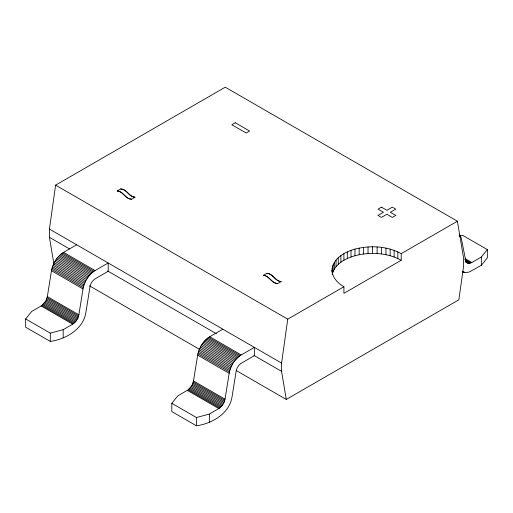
<?xml version="1.0" encoding="UTF-8"?>
<svg xmlns="http://www.w3.org/2000/svg" width="513" height="513" viewBox="0 0 513 513"><rect width="100%" height="100%" fill="white"/><g stroke="black" fill="none" stroke-linecap="round" stroke-linejoin="round"><path stroke-width="0.77" d="M332.039 271.659C331.539 259.174 344.499 251.954 354.983 249.106C370.226 245.143 387.238 246.035 401.23 253.646L457.397 221.218L463.566 258.033L463.566 266.305L458.866 299.791L286.28 399.435L236.384 370.63M54.006 264.631L49.434 237.346L49.434 229.074L55.603 185.142L225.258 87.191L457.397 221.218M286.28 399.435L281.579 371.374L281.579 363.095L287.742 319.163L343.909 286.735C337.907 283.285 332.142 277.552 332.039 270.191M25.65 318.919L50.3 333.149L63.182 329.679L73.558 323.626L75.982 321.228L77.861 318.111L78.874 314.79L83.01 288.928C84.35 281.56 88.653 274.532 95.085 270.556L108.192 262.996L108.192 271.268L94.379 279.296L92.398 281.259L90.859 283.804L90.032 286.523L85.895 312.385C83.279 329.301 65.856 339.164 50.3 341.421L25.65 327.191L25.65 318.919L31.659 311.481L42.034 305.421L45.792 300.996L47.35 296.591L51.48 270.729C52.826 263.355 57.129 256.333 63.561 252.358L76.661 244.791M171.81 403.308L196.46 417.537L209.349 414.068L219.718 408.008L222.142 405.61L224.021 402.493L225.034 399.178L229.17 373.31C230.517 365.942 234.813 358.92 241.245 354.945L254.352 347.378L254.352 355.65L240.539 363.679L238.558 365.641L237.025 368.193L236.192 370.905L232.056 396.773C229.439 413.683 212.016 423.552 196.46 425.809L171.81 411.58L171.81 403.308L177.819 395.863L188.194 389.809L191.952 385.385L193.51 380.979L197.646 355.111C198.993 347.743 203.289 340.715 209.721 336.746L222.828 329.179M332.296 274.192C335.367 262.367 348.333 257.064 359.183 254.724C373.259 252.075 388.527 253.294 401.23 260.264L401.23 253.646M465.297 261.611L468.542 263.355L471.832 262.521L481.341 257.032L487.35 249.594L462.7 235.364L459.674 236.179M462.444 271.819L466.234 272.621L469.536 271.896L481.341 265.304L487.35 257.866L487.35 249.594M117.214 190.932L120.658 188.951C127.07 189.098 128.763 196.857 134.983 197.223L131.546 199.204C125.127 199.057 123.441 191.304 117.214 190.932C123.344 191.445 125.255 198.871 131.546 199.204M263.381 275.321L266.818 273.333C273.23 273.487 274.923 281.239 281.15 281.605L277.706 283.593C271.294 283.439 269.601 275.686 263.381 275.321C269.505 275.834 271.422 283.259 277.706 283.593M401.23 260.264L343.909 293.353L343.909 286.735M134.983 197.223C128.859 196.71 126.942 189.284 120.658 188.951M281.15 281.605C275.019 281.098 273.102 273.666 266.818 273.333M459.129 235.512L460.501 236.307L461.264 238.135L465.65 260.258L466.67 262.406M464.977 258.565L471.832 262.521M464.797 259.392L470.966 262.951M465.323 260.469L470.126 263.24M465.881 261.393L469.312 263.374M465.804 261.771L468.542 263.355M465.785 261.996L467.837 263.182M462.861 271.678L464.227 272.474M55.603 185.142L287.742 319.163M49.434 229.074L281.579 363.095M49.434 237.346L69.531 248.946M107.647 270.954L216.441 333.764M253.858 355.368L281.579 371.374M63.561 252.358L95.085 270.556M209.721 336.746L241.245 354.945M62.503 253.018L94.026 271.223M208.669 337.407L240.193 355.605M61.457 253.781L92.981 271.98M207.618 338.163L239.148 356.368M60.425 254.634L91.955 272.833M206.592 339.022L238.115 357.221M59.418 255.577L90.942 273.775M205.578 339.959L237.109 358.164M58.444 256.596L89.967 274.801M204.604 340.985L236.127 359.183M57.501 257.693L89.025 275.891M203.661 342.081L235.191 360.28M56.603 258.853L88.133 277.052M202.77 343.242L234.294 361.441M55.763 260.072L87.287 278.27M201.923 344.46L233.447 362.659M54.974 261.335L86.498 279.54M201.134 345.724L232.658 363.922M54.25 262.643L85.774 280.842M200.41 347.025L231.934 365.23M53.589 263.977L85.12 282.176M199.756 348.359L231.28 366.558M89.48 285.812L199.66 349.424M53.006 265.324L84.536 283.529M199.172 349.712L230.696 367.911M52.499 266.689L84.029 284.888M198.666 351.072L230.19 369.277M52.076 268.049L83.6 286.248M198.236 352.431L229.766 370.636M51.736 269.396L83.26 287.601M197.896 353.784L229.426 371.983M51.48 270.729L83.01 288.928M197.646 355.111L229.17 373.31M47.35 296.591L78.874 314.79M193.51 380.979L225.034 399.178M47.119 297.681L78.643 315.886M193.279 382.07L224.809 400.268M46.779 298.797L78.303 316.996M192.939 383.185L224.463 401.384M46.33 299.906L77.861 318.111M192.497 384.295L224.021 402.493M45.792 300.996L77.316 319.195M191.952 385.385L223.476 403.584M45.163 302.042L76.687 320.24M191.323 386.43L222.847 404.629M44.458 303.023L75.982 321.228M190.618 387.411L222.142 405.61M43.688 303.927L75.212 322.126M189.855 388.315L221.379 406.514M42.874 304.728L74.404 322.933M189.041 389.117L220.564 407.316M42.034 305.421L73.558 323.626M188.194 389.809L219.718 408.008M41.168 305.985L72.699 324.19M187.335 390.374L218.859 408.572M459.411 234.851L460.501 236.307M481.341 257.032L481.341 265.304M397.838 251.896L397.838 258.514M394.131 250.376L394.131 256.994M390.156 249.106L390.156 255.724M385.956 248.106L385.956 254.724M381.589 247.375L381.589 253.993M377.106 246.939L377.106 253.557M372.573 246.791L372.573 253.409M368.033 246.939L368.033 253.557M363.55 247.375L363.55 253.993M359.183 248.106L359.183 254.724M354.983 249.106L354.983 255.724M351.007 250.376L351.007 256.994M347.301 251.896L347.301 258.514M343.909 253.646L343.909 260.264M340.882 255.602L340.882 262.22M338.253 257.744L338.253 264.362M336.053 260.04L336.053 266.657M334.316 262.464L334.316 269.081M333.059 264.984L333.059 271.601M332.296 267.568L332.296 274.282M209.349 414.068L209.349 422.34M196.46 417.537L196.46 425.809M63.182 329.679L63.182 337.952M50.3 333.149L50.3 341.421M235.294 122.761L231.85 124.749L246.182 133.021L249.619 131.039L235.294 122.761M381.454 207.149L378.017 209.137L383.461 212.279L378.017 215.422L381.454 217.409L386.898 214.267L392.342 217.409L395.786 215.422L390.342 212.279L395.786 209.137L392.342 207.149L386.898 210.292L381.454 207.149"/></g></svg>
